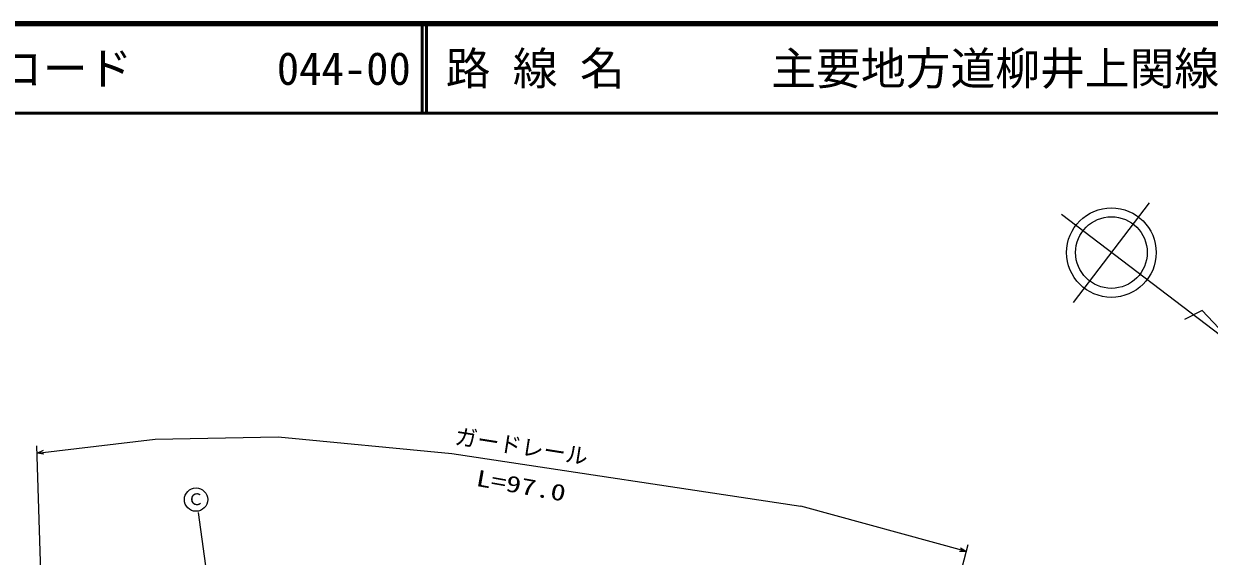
# Model space of a CAD drawing. Units: millimetres, scale not verified. Extents: x 40000 to 680000, y 20000 to 380000.
# Drawn here: x 133261 to 265634, y 320495 to 380000 of the extents above; entities that cross this region are included whole.
import ezdxf
from ezdxf.enums import TextEntityAlignment as Align

# ---------------------------------------------------------------- set-up
doc = ezdxf.new("R2010")
doc.units = ezdxf.units.MM
doc.header["$LTSCALE"] = 1000
for name, color, linetype, lineweight in [('M-BGD-EXST', 7, 'Continuous', 25), ('M-BMK-SRVR', 3, 'Continuous', 25), ('M-STR-HTXT', 7, 'Continuous', 13), ('M-TTL', 2, 'Continuous', 140), ('M-TTL-LINE', 7, 'Continuous', 50)]:
    doc.layers.add(name, color=color, linetype=linetype, lineweight=lineweight)
doc.layers.add('M-TTL-TXT', color=7, linetype='Continuous')
doc.styles.add('ＭＳ ゴシック', font='')
doc.styles.get('ＭＳ ゴシック').set_extended_font_data('MS Gothic')

msp = doc.modelspace()

# ---------------------------------------------------------------- linework, layer by layer
at = {"layer": 'M-BGD-EXST'}
msp.add_line((155680, 304360), (152795, 325385), dxfattribs=at)
msp.add_circle((152500, 326826), 1304, dxfattribs=at)
at = {"layer": 'M-BMK-SRVR'}
for p, q in [((250463, 348860), (258950, 359994)), ((269022, 343515), (249139, 358670)), ((264856, 347948), (262849, 346963)), ((269022, 343515), (264856, 347948))]:
    msp.add_line(p, q, dxfattribs=at)
for radius in [5000, 4000]:
    msp.add_circle((254706, 354427), radius, dxfattribs=at)
at = {"layer": 'M-STR-HTXT'}
for p, q in [((147951, 333579), (161686, 333826)), ((161686, 333826), (181078, 331975)), ((135755, 300185), (134721, 332822)), ((134746, 332035), (147951, 333579)), ((181078, 331975), (220025, 326091)), ((238516, 321050), (220025, 326091)), ((230525, 290409), (238712, 321800))]:
    msp.add_line(p, q, dxfattribs=at)
for points in [[(135516, 331908), (134746, 332035), (135466, 332335)], [(237849, 321455), (238516, 321050), (237737, 321041)]]:
    msp.add_lwpolyline(points, dxfattribs=at)
at = {"layer": 'M-TTL'}
msp.add_line((680000, 380000), (40000, 380000), dxfattribs=at)
at = {"layer": 'M-TTL-LINE'}
for p, q in [((177750, 380000), (177750, 370000)), ((178250, 380000), (178250, 370000)), ((40000, 370000), (680000, 370000))]:
    msp.add_line(p, q, dxfattribs=at)

# ---------------------------------------------------------------- texts
at = {"layer": 'M-BGD-EXST', "style": 'ＭＳ ゴシック'}
msp.add_text('Ｃ', height=1320, rotation=0.021, dxfattribs=at).set_placement((151573, 325815), align=Align.BOTTOM_LEFT)
at = {"layer": 'M-STR-HTXT', "style": 'ＭＳ ゴシック'}
msp.add_text('ガードレール', height=1833, rotation=351.021, dxfattribs=at).set_placement((181204, 332503), align=Align.BOTTOM_LEFT)
at = {"layer": 'M-STR-HTXT', "style": 'ＭＳ ゴシック', "width": 1.35}
msp.add_text('L=97.0', height=1833, rotation=349.921, dxfattribs=at).set_placement((183568, 327837), align=Align.BOTTOM_LEFT)
at = {"layer": 'M-TTL-TXT', "style": 'ＭＳ ゴシック'}
for s, p in [('路 線 名', (180380, 375000)), ('主要地方道柳井上関線', (216734, 375000)), ('図面コード', (120380, 375000)), ('044-00', (161521, 375000))]:
    msp.add_text(s, height=3666, dxfattribs=at).set_placement(p, align=Align.MIDDLE_LEFT)

doc.saveas('drawing.dxf')
